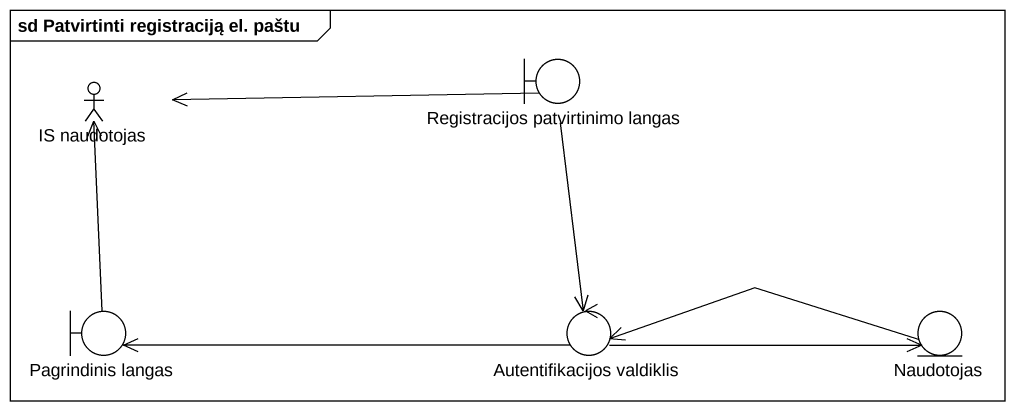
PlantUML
@startuml
mainframe sd Patvirtinti registraciją el. paštu
boundary "Registracijos patvirtinimo langas" as Registracijos_patvirtinimo
actor "IS naudotojas" as IS_naudotojas
boundary "Pagrindinis langas" as Pagrindinis_langas
control "Autentifikacijos valdiklis" as Autentifikacijos_valdiklis
entity Naudotojas
Registracijos_patvirtinimo -left-> IS_naudotojas
Registracijos_patvirtinimo --> Autentifikacijos_valdiklis
Pagrindinis_langas -up-> IS_naudotojas
Autentifikacijos_valdiklis -left-> Pagrindinis_langas
Autentifikacijos_valdiklis -right-> Naudotojas
Naudotojas -left-> Autentifikacijos_valdiklis
@enduml
